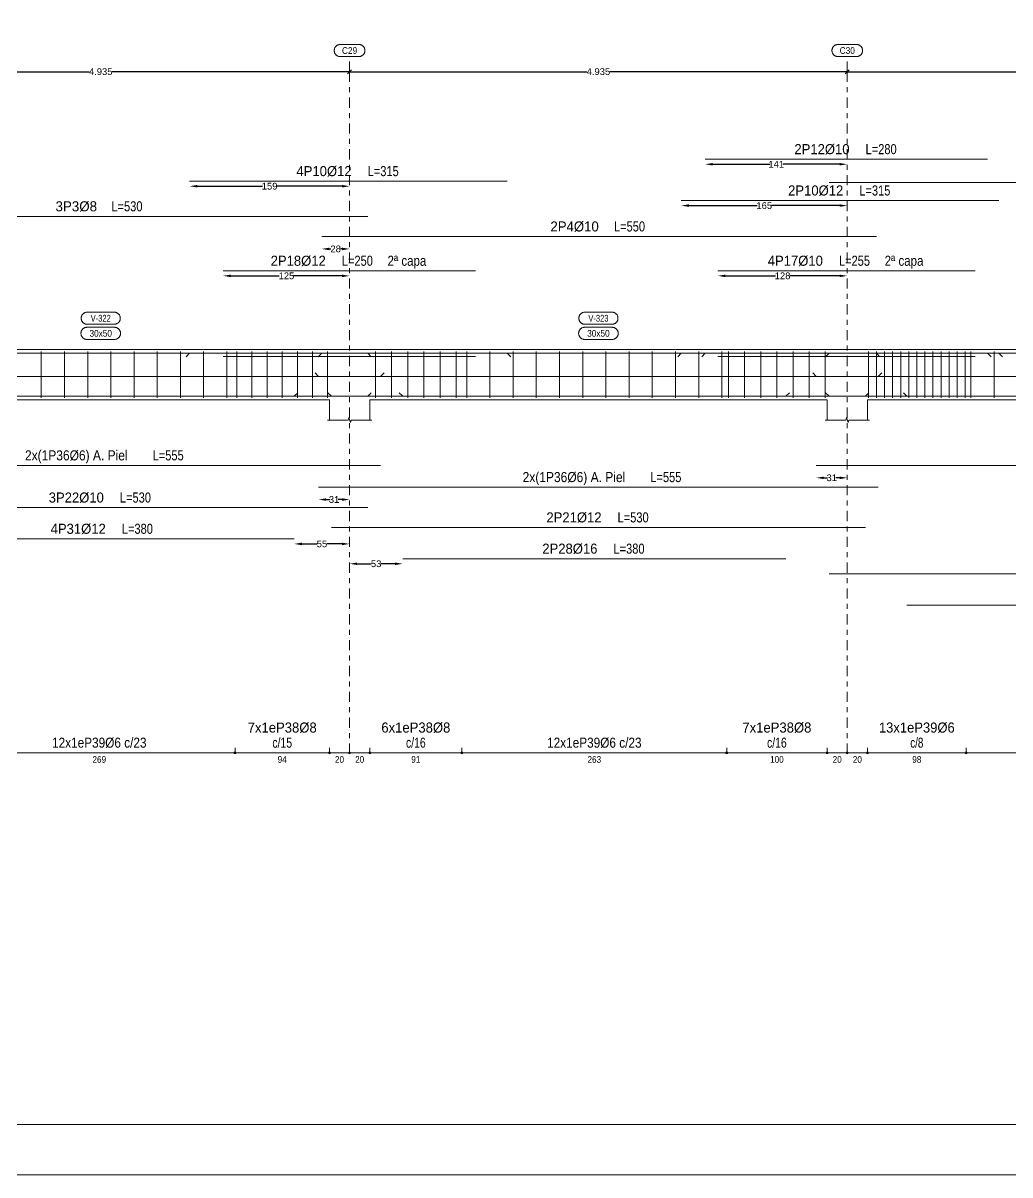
# Model space of a CAD drawing. Header units: millimetres. Extents: x 3 to 479, y -191 to 120.
# Drawn here: x 148 to 167.58, y 21.26 to 44.11 of the extents above; entities that cross this region are included whole.
import ezdxf
from ezdxf.enums import TextEntityAlignment as Align

# ---------------------------------------------------------------- set-up
doc = ezdxf.new("R2010")
doc.units = ezdxf.units.MM
doc.linetypes.add('CYPE_RAYAPUNTO', pattern=[0.4125, 0.2025, -0.105, 0, -0.105])
for name, color, linetype, lineweight in [('ALZ_ARM_LONG_ARM_TEXTOS', 3, 'Continuous', 9), ('ALZ_ARM_LONG_TXT_IND_CAPA_ARM_LONG', 3, 'Continuous', 9), ('ALZ_ARM_LONG_TXT_LONG', 3, 'Continuous', 9), ('ALZ_ARM_TRANS_TXT_EST', 3, 'Continuous', 9), ('ALZ_CONT_NUDOS', 122, 'Continuous', 9), ('ALZ_CONT_VIG_HORMIGON', 2, 'Continuous', 9), ('ALZ_COT_COT_ARM', 3, 'Continuous', 0), ('ALZ_COT_COT_EST', 3, 'Continuous', 0), ('ALZ_COT_COT_LIN_APOYOS', 2, 'CYPE_RAYAPUNTO', 0), ('ALZ_COT_LONGITUD_PROYECTADA', 122, 'Continuous', 0), ('ALZ_COT_TEXTOS_ESTRIBOS', 122, 'Continuous', 0), ('ALZ_REF_COT_LIN_AUX_COTA', 2, 'CYPE_RAYAPUNTO', 9), ('ALZ_REF_REF_NOMBRE', 3, 'Continuous', 9), ('ALZ_REF_REF_REFERENCIA', 3, 'Continuous', 9), ('ALZ_REF_TEXTO_REF_NOMBRE', 3, 'Continuous', 9), ('ALZ_REF_TEXTO_REF_REFERENCIA', 3, 'Continuous', 9), ('ARM_LONGITUDINAL_Ø10', 103, 'Continuous', 9), ('ARM_LONGITUDINAL_Ø12', 171, 'Continuous', 9), ('ARM_LONGITUDINAL_Ø16', 212, 'Continuous', 9), ('ARM_LONGITUDINAL_Ø6', 151, 'Continuous', 9), ('ARM_LONGITUDINAL_Ø8', 32, 'Continuous', 9), ('ARM_TRANSVERSAL_Ø6', 151, 'Continuous', 9), ('ARM_TRANSVERSAL_Ø8', 32, 'Continuous', 9), ('RECUAD_LIMITES', 2, 'Continuous', 0), ('RECUAD_MARCO', 1, 'Continuous', 20)]:
    doc.layers.add(name, color=color, linetype=linetype, lineweight=lineweight)
doc.styles.add('CYPETXT_0.2_romans', font='arial.ttf', dxfattribs={"height": 0.133333})
doc.styles.add('CYPETXT_romans', font='arial.ttf', dxfattribs={"height": 0.2})
doc.dimstyles.new('cype_arrow', dxfattribs={"dimtxt": 0.18, "dimasz": 0.15, "dimexe": 0.05, "dimexo": 0.05, "dimgap": 0, "dimtad": 0, "dimdec": 4, "dimzin": 0, "dimdsep": 46, "dimtxsty": 'CYPETXT_0.2_romans', "dimcen": 0.09, "dimadec": 0, "dimazin": 0, "dimtfac": 1, "dimtdec": 4, "dimtofl": 0, "dimtmove": 2, "dimatfit": 3, "dimfxl": 1, "dimtolj": 1, "dimtzin": 0, "dimarcsym": 0})
doc.dimstyles.new('cype_oblique', dxfattribs={"dimtxt": 0.18, "dimasz": 0.18, "dimexe": 0.05, "dimexo": 0.05, "dimgap": 0, "dimtad": 0, "dimdec": 4, "dimzin": 0, "dimdsep": 46, "dimtxsty": 'CYPETXT_0.2_romans', "dimblk": 'OBLIQUE', "dimtsz": 0.04, "dimcen": 0.09, "dimadec": 0, "dimazin": 0, "dimtfac": 1, "dimtdec": 4, "dimtofl": 0, "dimtmove": 2, "dimatfit": 3, "dimfxl": 1, "dimtolj": 1, "dimtzin": 0, "dimarcsym": 0})

# ---------------------------------------------------------------- blocks, each defined once
blk = doc.blocks.new('*D1135')
at = {"layer": 'ALZ_COT_LONGITUD_PROYECTADA', "color": 0, "lineweight": -2, "transparency": 16777216}
for p, q in [((144.57, 43.101), (144.65, 43.181)), ((144.61, 43.141), (149.317, 43.141)), ((154.48, 43.141), (149.773, 43.141)), ((154.44, 43.101), (154.52, 43.181))]:
    blk.add_line(p, q, dxfattribs=at)
at = {"layer": 'Defpoints', "color": 0, "transparency": 16777216}
for p in [(144.61, 43.141), (144.61, 43.141), (154.48, 43.141)]:
    blk.add_point(p, dxfattribs=at)
at = {"layer": 'ALZ_COT_LONGITUD_PROYECTADA', "color": 0, "transparency": 16777216, "insert": (149.545, 43.141), "char_height": 0.1333, "attachment_point": 5, "style": 'CYPETXT_0.2_romans'}
blk.add_mtext('\\A1;4.935', dxfattribs=at)
blk = doc.blocks.new('_OBLIQUE')
at = {"color": 0, "linetype": 'ByBlock', "lineweight": -2}
blk.add_line((-0.5, -0.5), (0.5, 0.5), dxfattribs=at)
blk = doc.blocks.new('*D1136')
at = {"layer": 'ALZ_COT_LONGITUD_PROYECTADA', "color": 0, "lineweight": -2, "transparency": 16777216}
for p, q in [((154.44, 43.101), (154.52, 43.181)), ((154.48, 43.141), (159.187, 43.141)), ((164.35, 43.141), (159.643, 43.141)), ((164.31, 43.101), (164.39, 43.181))]:
    blk.add_line(p, q, dxfattribs=at)
at = {"layer": 'Defpoints', "color": 0, "transparency": 16777216}
for p in [(154.48, 43.141), (154.48, 43.141), (164.35, 43.141)]:
    blk.add_point(p, dxfattribs=at)
at = {"layer": 'ALZ_COT_LONGITUD_PROYECTADA', "color": 0, "transparency": 16777216, "insert": (159.415, 43.141), "char_height": 0.1333, "attachment_point": 5, "style": 'CYPETXT_0.2_romans'}
blk.add_mtext('\\A1;4.935', dxfattribs=at)
blk = doc.blocks.new('*D1137')
at = {"layer": 'ALZ_COT_LONGITUD_PROYECTADA', "color": 0, "lineweight": -2, "transparency": 16777216}
for p, q in [((164.31, 43.101), (164.39, 43.181)), ((164.35, 43.141), (169.057, 43.141)), ((174.22, 43.141), (169.513, 43.141)), ((174.18, 43.101), (174.26, 43.181))]:
    blk.add_line(p, q, dxfattribs=at)
at = {"layer": 'Defpoints', "color": 0, "transparency": 16777216}
for p in [(164.35, 43.141), (164.35, 43.141), (174.22, 43.141)]:
    blk.add_point(p, dxfattribs=at)
at = {"layer": 'ALZ_COT_LONGITUD_PROYECTADA', "color": 0, "transparency": 16777216, "insert": (169.285, 43.141), "char_height": 0.1333, "attachment_point": 5, "style": 'CYPETXT_0.2_romans'}
blk.add_mtext('\\A1;4.935', dxfattribs=at)
blk = doc.blocks.new('*D1144')
at = {"layer": 'ALZ_COT_COT_ARM', "color": 0, "lineweight": -2, "transparency": 16777216}
for p, q in [((154.015, 34.654), (154.09, 34.654)), ((154.33, 34.654), (154.255, 34.654))]:
    blk.add_line(p, q, dxfattribs=at)
at = {"layer": 'ALZ_COT_COT_ARM', "color": 0, "transparency": 16777216}
for points in [[(154.015, 34.679), (154.015, 34.629), (153.865, 34.654)], [(154.33, 34.679), (154.33, 34.629), (154.48, 34.654)]]:
    blk.add_solid(points, dxfattribs=at)
at = {"layer": 'Defpoints', "color": 0, "transparency": 16777216}
for p in [(153.865, 34.654), (154.48, 34.654), (154.48, 34.654)]:
    blk.add_point(p, dxfattribs=at)
at = {"layer": 'ALZ_COT_COT_ARM', "color": 0, "transparency": 16777216, "insert": (154.173, 34.654), "char_height": 0.1333, "attachment_point": 5, "style": 'CYPETXT_0.2_romans'}
blk.add_mtext('\\A1;31', dxfattribs=at)
blk = doc.blocks.new('*D1145')
at = {"layer": 'ALZ_COT_COT_ARM', "color": 0, "lineweight": -2, "transparency": 16777216}
for p, q in [((163.885, 35.085), (163.96, 35.085)), ((164.2, 35.085), (164.125, 35.085))]:
    blk.add_line(p, q, dxfattribs=at)
at = {"layer": 'ALZ_COT_COT_ARM', "color": 0, "transparency": 16777216}
for points in [[(163.885, 35.11), (163.885, 35.06), (163.735, 35.085)], [(164.2, 35.11), (164.2, 35.06), (164.35, 35.085)]]:
    blk.add_solid(points, dxfattribs=at)
at = {"layer": 'Defpoints', "color": 0, "transparency": 16777216}
for p in [(163.735, 35.085), (164.35, 35.085), (164.35, 35.085)]:
    blk.add_point(p, dxfattribs=at)
at = {"layer": 'ALZ_COT_COT_ARM', "color": 0, "transparency": 16777216, "insert": (164.043, 35.085), "char_height": 0.1333, "attachment_point": 5, "style": 'CYPETXT_0.2_romans'}
blk.add_mtext('\\A1;31', dxfattribs=at)
blk = doc.blocks.new('*D1149')
at = {"layer": 'ALZ_COT_COT_ARM', "color": 0, "lineweight": -2, "transparency": 16777216}
for p, q in [((154.078, 39.625), (154.107, 39.625)), ((154.33, 39.625), (154.301, 39.625))]:
    blk.add_line(p, q, dxfattribs=at)
at = {"layer": 'ALZ_COT_COT_ARM', "color": 0, "transparency": 16777216}
for points in [[(154.078, 39.65), (154.078, 39.6), (153.928, 39.625)], [(154.33, 39.65), (154.33, 39.6), (154.48, 39.625)]]:
    blk.add_solid(points, dxfattribs=at)
at = {"layer": 'Defpoints', "color": 0, "transparency": 16777216}
for p in [(153.928, 39.625), (154.48, 39.625), (154.48, 39.625)]:
    blk.add_point(p, dxfattribs=at)
at = {"layer": 'ALZ_COT_COT_ARM', "color": 0, "transparency": 16777216, "insert": (154.204, 39.625), "char_height": 0.1333, "attachment_point": 5, "style": 'CYPETXT_0.2_romans'}
blk.add_mtext('\\A1;28', dxfattribs=at)
blk = doc.blocks.new('*D1157')
at = {"layer": 'ALZ_COT_COT_ARM', "color": 0, "lineweight": -2, "transparency": 16777216}
for p, q in [((151.459, 40.869), (152.753, 40.869)), ((154.33, 40.869), (153.036, 40.869))]:
    blk.add_line(p, q, dxfattribs=at)
at = {"layer": 'ALZ_COT_COT_ARM', "color": 0, "transparency": 16777216}
for points in [[(151.459, 40.894), (151.459, 40.844), (151.309, 40.869)], [(154.33, 40.894), (154.33, 40.844), (154.48, 40.869)]]:
    blk.add_solid(points, dxfattribs=at)
at = {"layer": 'Defpoints', "color": 0, "transparency": 16777216}
for p in [(151.309, 40.869), (154.48, 40.869), (154.48, 40.869)]:
    blk.add_point(p, dxfattribs=at)
at = {"layer": 'ALZ_COT_COT_ARM', "color": 0, "transparency": 16777216, "insert": (152.894, 40.869), "char_height": 0.1333, "attachment_point": 5, "style": 'CYPETXT_0.2_romans'}
blk.add_mtext('\\A1;159', dxfattribs=at)
blk = doc.blocks.new('*D1158')
at = {"layer": 'ALZ_COT_COT_ARM', "color": 0, "lineweight": -2, "transparency": 16777216}
for p, q in [((161.209, 40.485), (162.563, 40.485)), ((164.2, 40.485), (162.846, 40.485))]:
    blk.add_line(p, q, dxfattribs=at)
at = {"layer": 'ALZ_COT_COT_ARM', "color": 0, "transparency": 16777216}
for points in [[(161.209, 40.51), (161.209, 40.46), (161.059, 40.485)], [(164.2, 40.51), (164.2, 40.46), (164.35, 40.485)]]:
    blk.add_solid(points, dxfattribs=at)
at = {"layer": 'Defpoints', "color": 0, "transparency": 16777216}
for p in [(161.059, 40.485), (164.35, 40.485), (164.35, 40.485)]:
    blk.add_point(p, dxfattribs=at)
at = {"layer": 'ALZ_COT_COT_ARM', "color": 0, "transparency": 16777216, "insert": (162.704, 40.485), "char_height": 0.1333, "attachment_point": 5, "style": 'CYPETXT_0.2_romans'}
blk.add_mtext('\\A1;165', dxfattribs=at)
blk = doc.blocks.new('*D1159')
at = {"layer": 'ALZ_COT_COT_ARM', "color": 0, "lineweight": -2, "transparency": 16777216}
for p, q in [((161.684, 41.305), (162.814, 41.305)), ((164.2, 41.305), (163.07, 41.305))]:
    blk.add_line(p, q, dxfattribs=at)
at = {"layer": 'ALZ_COT_COT_ARM', "color": 0, "transparency": 16777216}
for points in [[(161.684, 41.33), (161.684, 41.28), (161.534, 41.305)], [(164.2, 41.33), (164.2, 41.28), (164.35, 41.305)]]:
    blk.add_solid(points, dxfattribs=at)
at = {"layer": 'Defpoints', "color": 0, "transparency": 16777216}
for p in [(161.534, 41.305), (164.35, 41.305), (164.35, 41.305)]:
    blk.add_point(p, dxfattribs=at)
at = {"layer": 'ALZ_COT_COT_ARM', "color": 0, "transparency": 16777216, "insert": (162.942, 41.305), "char_height": 0.1333, "attachment_point": 5, "style": 'CYPETXT_0.2_romans'}
blk.add_mtext('\\A1;141', dxfattribs=at)
blk = doc.blocks.new('*D1166')
at = {"layer": 'ALZ_COT_COT_ARM', "color": 0, "lineweight": -2, "transparency": 16777216}
for p, q in [((152.125, 39.091), (153.086, 39.091)), ((154.33, 39.091), (153.369, 39.091))]:
    blk.add_line(p, q, dxfattribs=at)
at = {"layer": 'ALZ_COT_COT_ARM', "color": 0, "transparency": 16777216}
for points in [[(152.125, 39.116), (152.125, 39.066), (151.975, 39.091)], [(154.33, 39.116), (154.33, 39.066), (154.48, 39.091)]]:
    blk.add_solid(points, dxfattribs=at)
at = {"layer": 'Defpoints', "color": 0, "transparency": 16777216}
for p in [(151.975, 39.091), (154.48, 39.091), (154.48, 39.091)]:
    blk.add_point(p, dxfattribs=at)
at = {"layer": 'ALZ_COT_COT_ARM', "color": 0, "transparency": 16777216, "insert": (153.228, 39.091), "char_height": 0.1333, "attachment_point": 5, "style": 'CYPETXT_0.2_romans'}
blk.add_mtext('\\A1;125', dxfattribs=at)
blk = doc.blocks.new('*D1167')
at = {"layer": 'ALZ_COT_COT_ARM', "color": 0, "lineweight": -2, "transparency": 16777216}
for p, q in [((161.934, 39.091), (162.926, 39.091)), ((164.2, 39.091), (163.208, 39.091))]:
    blk.add_line(p, q, dxfattribs=at)
at = {"layer": 'ALZ_COT_COT_ARM', "color": 0, "transparency": 16777216}
for points in [[(161.934, 39.116), (161.934, 39.066), (161.784, 39.091)], [(164.2, 39.116), (164.2, 39.066), (164.35, 39.091)]]:
    blk.add_solid(points, dxfattribs=at)
at = {"layer": 'Defpoints', "color": 0, "transparency": 16777216}
for p in [(161.784, 39.091), (164.35, 39.091), (164.35, 39.091)]:
    blk.add_point(p, dxfattribs=at)
at = {"layer": 'ALZ_COT_COT_ARM', "color": 0, "transparency": 16777216, "insert": (163.067, 39.091), "char_height": 0.1333, "attachment_point": 5, "style": 'CYPETXT_0.2_romans'}
blk.add_mtext('\\A1;128', dxfattribs=at)
blk = doc.blocks.new('*D1174')
at = {"layer": 'ALZ_COT_COT_ARM', "color": 0, "lineweight": -2, "transparency": 16777216}
for p, q in [((153.534, 33.774), (153.836, 33.774)), ((154.33, 33.774), (154.028, 33.774))]:
    blk.add_line(p, q, dxfattribs=at)
at = {"layer": 'ALZ_COT_COT_ARM', "color": 0, "transparency": 16777216}
for points in [[(153.534, 33.799), (153.534, 33.749), (153.384, 33.774)], [(154.33, 33.799), (154.33, 33.749), (154.48, 33.774)]]:
    blk.add_solid(points, dxfattribs=at)
at = {"layer": 'Defpoints', "color": 0, "transparency": 16777216}
for p in [(153.384, 33.774), (154.48, 33.774), (154.48, 33.774)]:
    blk.add_point(p, dxfattribs=at)
at = {"layer": 'ALZ_COT_COT_ARM', "color": 0, "transparency": 16777216, "insert": (153.932, 33.774), "char_height": 0.1333, "attachment_point": 5, "style": 'CYPETXT_0.2_romans'}
blk.add_mtext('\\A1;55', dxfattribs=at)
blk = doc.blocks.new('*D1175')
at = {"layer": 'ALZ_COT_COT_ARM', "color": 0, "lineweight": -2, "transparency": 16777216}
for p, q in [((154.63, 33.38), (154.911, 33.38)), ((155.384, 33.38), (155.102, 33.38))]:
    blk.add_line(p, q, dxfattribs=at)
at = {"layer": 'ALZ_COT_COT_ARM', "color": 0, "transparency": 16777216}
for points in [[(154.63, 33.405), (154.63, 33.355), (154.48, 33.38)], [(155.384, 33.405), (155.384, 33.355), (155.534, 33.38)]]:
    blk.add_solid(points, dxfattribs=at)
at = {"layer": 'Defpoints', "color": 0, "transparency": 16777216}
for p in [(154.48, 33.38), (155.534, 33.38), (155.534, 33.38)]:
    blk.add_point(p, dxfattribs=at)
at = {"layer": 'ALZ_COT_COT_ARM', "color": 0, "transparency": 16777216, "insert": (155.007, 33.38), "char_height": 0.1333, "attachment_point": 5, "style": 'CYPETXT_0.2_romans'}
blk.add_mtext('\\A1;53', dxfattribs=at)

msp = doc.modelspace()

# ---------------------------------------------------------------- linework, layer by layer
at = {"layer": 'ALZ_CONT_NUDOS'}
for p, q in [((154.08014, 36.63081), (154.08014, 36.23081)), ((154.88014, 36.63081), (154.88014, 36.23081)), ((163.95014, 36.63081), (163.95014, 36.23081)), ((164.75014, 36.63081), (164.75014, 36.23081))]:
    msp.add_line(p, q, dxfattribs=at)
for points in [[(154.08014, 37.63081), (154.88014, 37.63081)], [(163.95014, 37.63081), (164.75014, 37.63081)], [(154.04014, 36.23081), (154.45014, 36.23081), (154.46514, 36.28081), (154.49514, 36.18081), (154.51014, 36.23081), (154.92014, 36.23081)], [(163.91014, 36.23081), (164.32014, 36.23081), (164.33514, 36.28081), (164.36514, 36.18081), (164.38014, 36.23081), (164.79014, 36.23081)]]:
    msp.add_lwpolyline(points, dxfattribs=at)
at = {"layer": 'ALZ_CONT_VIG_HORMIGON'}
for p, q in [((145.01014, 37.63081), (154.08014, 37.63081)), ((154.88014, 37.63081), (163.95014, 37.63081)), ((164.75014, 37.63081), (173.82014, 37.63081)), ((145.01014, 36.63081), (154.08014, 36.63081)), ((154.88014, 36.63081), (163.95014, 36.63081)), ((164.75014, 36.63081), (173.82014, 36.63081))]:
    msp.add_line(p, q, dxfattribs=at)
at = {"layer": 'ALZ_COT_COT_EST'}
for p, q in [((152.20865, 29.63167), (152.20865, 29.73167)), ((154.08014, 29.63167), (154.08014, 29.73167)), ((154.48014, 29.63167), (154.48014, 29.73167)), ((154.88014, 29.63167), (154.88014, 29.73167)), ((156.70865, 29.63167), (156.70865, 29.73167)), ((161.95865, 29.63167), (161.95865, 29.73167)), ((163.95014, 29.63167), (163.95014, 29.73167)), ((164.35014, 29.63167), (164.35014, 29.73167)), ((164.75014, 29.63167), (164.75014, 29.73167)), ((166.70865, 29.63167), (166.70865, 29.73167))]:
    msp.add_line(p, q, dxfattribs=at)
for points in [[(146.82414, 29.63167), (152.20865, 29.63167), (152.20865, 29.73167)], [(152.20865, 29.63167), (154.08014, 29.63167), (154.08014, 29.73167)], [(154.08014, 29.63167), (154.48014, 29.63167), (154.48014, 29.73167)], [(154.48014, 29.63167), (154.88014, 29.63167), (154.88014, 29.73167)], [(154.88014, 29.63167), (156.70865, 29.63167), (156.70865, 29.73167)], [(156.70865, 29.63167), (161.95865, 29.63167), (161.95865, 29.73167)], [(161.95865, 29.63167), (163.95014, 29.63167), (163.95014, 29.73167)], [(163.95014, 29.63167), (164.35014, 29.63167), (164.35014, 29.73167)], [(164.35014, 29.63167), (164.75014, 29.63167), (164.75014, 29.73167)], [(164.75014, 29.63167), (166.70865, 29.63167), (166.70865, 29.73167)], [(166.70865, 29.63167), (171.95865, 29.63167), (171.95865, 29.73167)]]:
    msp.add_lwpolyline(points, dxfattribs=at)
for centre in [(152.20865, 29.63167), (152.20865, 29.63167), (154.08014, 29.63167), (154.08014, 29.63167), (154.48014, 29.63167), (154.48014, 29.63167), (154.88014, 29.63167), (154.88014, 29.63167), (156.70865, 29.63167), (156.70865, 29.63167), (161.95865, 29.63167), (161.95865, 29.63167), (163.95014, 29.63167), (163.95014, 29.63167), (164.35014, 29.63167), (164.35014, 29.63167), (164.75014, 29.63167), (164.75014, 29.63167), (166.70865, 29.63167), (166.70865, 29.63167)]:
    msp.add_circle(centre, 0.02, dxfattribs=at)
at = {"layer": 'ALZ_COT_COT_LIN_APOYOS'}
for p, q in [((154.48014, 43.1409), (154.48014, 29.63167)), ((164.35014, 43.1409), (164.35014, 29.63167))]:
    msp.add_line(p, q, dxfattribs=at)
at = {"layer": 'ALZ_REF_COT_LIN_AUX_COTA'}
for p, q in [((154.48014, 43.1409), (154.48014, 43.4409)), ((164.35014, 43.1409), (164.35014, 43.4409))]:
    msp.add_line(p, q, dxfattribs=at)
at = {"layer": 'ALZ_REF_REF_NOMBRE'}
for points in [[(149.81314, 38.37081), (149.82115, 38.37054), (149.82913, 38.36974), (149.83704, 38.3684), (149.84484, 38.36654), (149.8525, 38.36417), (149.85998, 38.36129), (149.86726, 38.35791), (149.87429, 38.35406), (149.88105, 38.34974), (149.88751, 38.34498), (149.89363, 38.33981), (149.8994, 38.33423), (149.90478, 38.32828), (149.90975, 38.32199), (149.91429, 38.31538), (149.91837, 38.30848), (149.92199, 38.30132), (149.92512, 38.29394), (149.92775, 38.28636), (149.92987, 38.27863), (149.93147, 38.27077), (149.93254, 38.26282), (149.93307, 38.25482), (149.93307, 38.2468), (149.93254, 38.2388), (149.93147, 38.23085), (149.92987, 38.22299), (149.92775, 38.21525), (149.92512, 38.20768), (149.92199, 38.2003), (149.91837, 38.19314), (149.91429, 38.18624), (149.90975, 38.17963), (149.90478, 38.17333), (149.8994, 38.16738), (149.89363, 38.16181), (149.88751, 38.15663), (149.88105, 38.15188), (149.87429, 38.14756), (149.86726, 38.14371), (149.85998, 38.14033), (149.8525, 38.13745), (149.84484, 38.13507), (149.83704, 38.13321), (149.82913, 38.13188), (149.82115, 38.13108), (149.81314, 38.13081), (149.27714, 38.13081), (149.26912, 38.13108), (149.26114, 38.13188), (149.25324, 38.13321), (149.24543, 38.13507), (149.23777, 38.13745), (149.23029, 38.14033), (149.22302, 38.14371), (149.21598, 38.14756), (149.20922, 38.15188), (149.20277, 38.15663), (149.19664, 38.16181), (149.19088, 38.16738), (149.1855, 38.17333), (149.18053, 38.17963), (149.17599, 38.18624), (149.1719, 38.19314), (149.16829, 38.2003), (149.16516, 38.20768), (149.16253, 38.21525), (149.16041, 38.22299), (149.15881, 38.23085), (149.15774, 38.2388), (149.1572, 38.2468), (149.1572, 38.25482), (149.15774, 38.26282), (149.15881, 38.27077), (149.16041, 38.27863), (149.16253, 38.28636), (149.16516, 38.29394), (149.16829, 38.30132), (149.1719, 38.30848), (149.17599, 38.31538), (149.18053, 38.32199), (149.1855, 38.32828), (149.19088, 38.33423), (149.19664, 38.33981), (149.20277, 38.34498), (149.20922, 38.34974), (149.21598, 38.35406), (149.22302, 38.35791), (149.23029, 38.36129), (149.23777, 38.36417), (149.24543, 38.36654), (149.25324, 38.3684), (149.26114, 38.36974), (149.26912, 38.37054), (149.27714, 38.37081), (149.81314, 38.37081)], [(159.68314, 38.37081), (159.69115, 38.37054), (159.69913, 38.36974), (159.70704, 38.3684), (159.71484, 38.36654), (159.7225, 38.36417), (159.72998, 38.36129), (159.73726, 38.35791), (159.74429, 38.35406), (159.75105, 38.34974), (159.75751, 38.34498), (159.76363, 38.33981), (159.7694, 38.33423), (159.77478, 38.32828), (159.77975, 38.32199), (159.78429, 38.31538), (159.78837, 38.30848), (159.79199, 38.30132), (159.79512, 38.29394), (159.79775, 38.28636), (159.79987, 38.27863), (159.80147, 38.27077), (159.80254, 38.26282), (159.80307, 38.25482), (159.80307, 38.2468), (159.80254, 38.2388), (159.80147, 38.23085), (159.79987, 38.22299), (159.79775, 38.21525), (159.79512, 38.20768), (159.79199, 38.2003), (159.78837, 38.19314), (159.78429, 38.18624), (159.77975, 38.17963), (159.77478, 38.17333), (159.7694, 38.16738), (159.76363, 38.16181), (159.75751, 38.15663), (159.75105, 38.15188), (159.74429, 38.14756), (159.73726, 38.14371), (159.72998, 38.14033), (159.7225, 38.13745), (159.71484, 38.13507), (159.70704, 38.13321), (159.69913, 38.13188), (159.69115, 38.13108), (159.68314, 38.13081), (159.14714, 38.13081), (159.13912, 38.13108), (159.13114, 38.13188), (159.12324, 38.13321), (159.11543, 38.13507), (159.10777, 38.13745), (159.10029, 38.14033), (159.09302, 38.14371), (159.08598, 38.14756), (159.07922, 38.15188), (159.07277, 38.15663), (159.06664, 38.16181), (159.06088, 38.16738), (159.0555, 38.17333), (159.05053, 38.17963), (159.04599, 38.18624), (159.0419, 38.19314), (159.03829, 38.2003), (159.03516, 38.20768), (159.03253, 38.21525), (159.03041, 38.22299), (159.02881, 38.23085), (159.02774, 38.2388), (159.0272, 38.2468), (159.0272, 38.25482), (159.02774, 38.26282), (159.02881, 38.27077), (159.03041, 38.27863), (159.03253, 38.28636), (159.03516, 38.29394), (159.03829, 38.30132), (159.0419, 38.30848), (159.04599, 38.31538), (159.05053, 38.32199), (159.0555, 38.32828), (159.06088, 38.33423), (159.06664, 38.33981), (159.07277, 38.34498), (159.07922, 38.34974), (159.08598, 38.35406), (159.09302, 38.35791), (159.10029, 38.36129), (159.10777, 38.36417), (159.11543, 38.36654), (159.12324, 38.3684), (159.13114, 38.36974), (159.13912, 38.37054), (159.14714, 38.37081), (159.68314, 38.37081)], [(149.81814, 38.07081), (149.82615, 38.07054), (149.83413, 38.06974), (149.84204, 38.0684), (149.84984, 38.06654), (149.8575, 38.06417), (149.86498, 38.06129), (149.87226, 38.05791), (149.87929, 38.05406), (149.88605, 38.04974), (149.89251, 38.04498), (149.89863, 38.03981), (149.9044, 38.03423), (149.90978, 38.02828), (149.91475, 38.02199), (149.91929, 38.01538), (149.92337, 38.00848), (149.92699, 38.00132), (149.93012, 37.99394), (149.93275, 37.98636), (149.93487, 37.97863), (149.93647, 37.97077), (149.93754, 37.96282), (149.93807, 37.95482), (149.93807, 37.9468), (149.93754, 37.9388), (149.93647, 37.93085), (149.93487, 37.92299), (149.93275, 37.91525), (149.93012, 37.90768), (149.92699, 37.9003), (149.92337, 37.89314), (149.91929, 37.88624), (149.91475, 37.87963), (149.90978, 37.87333), (149.9044, 37.86738), (149.89863, 37.86181), (149.89251, 37.85663), (149.88605, 37.85188), (149.87929, 37.84756), (149.87226, 37.84371), (149.86498, 37.84033), (149.8575, 37.83745), (149.84984, 37.83507), (149.84204, 37.83321), (149.83413, 37.83188), (149.82615, 37.83108), (149.81814, 37.83081), (149.27214, 37.83081), (149.26412, 37.83108), (149.25614, 37.83188), (149.24824, 37.83321), (149.24043, 37.83507), (149.23277, 37.83745), (149.22529, 37.84033), (149.21802, 37.84371), (149.21098, 37.84756), (149.20422, 37.85188), (149.19777, 37.85663), (149.19164, 37.86181), (149.18588, 37.86738), (149.1805, 37.87333), (149.17553, 37.87963), (149.17099, 37.88624), (149.1669, 37.89314), (149.16329, 37.9003), (149.16016, 37.90768), (149.15753, 37.91525), (149.15541, 37.92299), (149.15381, 37.93085), (149.15274, 37.9388), (149.1522, 37.9468), (149.1522, 37.95482), (149.15274, 37.96282), (149.15381, 37.97077), (149.15541, 37.97863), (149.15753, 37.98636), (149.16016, 37.99394), (149.16329, 38.00132), (149.1669, 38.00848), (149.17099, 38.01538), (149.17553, 38.02199), (149.1805, 38.02828), (149.18588, 38.03423), (149.19164, 38.03981), (149.19777, 38.04498), (149.20422, 38.04974), (149.21098, 38.05406), (149.21802, 38.05791), (149.22529, 38.06129), (149.23277, 38.06417), (149.24043, 38.06654), (149.24824, 38.0684), (149.25614, 38.06974), (149.26412, 38.07054), (149.27214, 38.07081), (149.81814, 38.07081)], [(159.68814, 38.07081), (159.69615, 38.07054), (159.70413, 38.06974), (159.71204, 38.0684), (159.71984, 38.06654), (159.7275, 38.06417), (159.73498, 38.06129), (159.74226, 38.05791), (159.74929, 38.05406), (159.75605, 38.04974), (159.76251, 38.04498), (159.76863, 38.03981), (159.7744, 38.03423), (159.77978, 38.02828), (159.78475, 38.02199), (159.78929, 38.01538), (159.79337, 38.00848), (159.79699, 38.00132), (159.80012, 37.99394), (159.80275, 37.98636), (159.80487, 37.97863), (159.80647, 37.97077), (159.80754, 37.96282), (159.80807, 37.95482), (159.80807, 37.9468), (159.80754, 37.9388), (159.80647, 37.93085), (159.80487, 37.92299), (159.80275, 37.91525), (159.80012, 37.90768), (159.79699, 37.9003), (159.79337, 37.89314), (159.78929, 37.88624), (159.78475, 37.87963), (159.77978, 37.87333), (159.7744, 37.86738), (159.76863, 37.86181), (159.76251, 37.85663), (159.75605, 37.85188), (159.74929, 37.84756), (159.74226, 37.84371), (159.73498, 37.84033), (159.7275, 37.83745), (159.71984, 37.83507), (159.71204, 37.83321), (159.70413, 37.83188), (159.69615, 37.83108), (159.68814, 37.83081), (159.14214, 37.83081), (159.13412, 37.83108), (159.12614, 37.83188), (159.11824, 37.83321), (159.11043, 37.83507), (159.10277, 37.83745), (159.09529, 37.84033), (159.08802, 37.84371), (159.08098, 37.84756), (159.07422, 37.85188), (159.06777, 37.85663), (159.06164, 37.86181), (159.05588, 37.86738), (159.0505, 37.87333), (159.04553, 37.87963), (159.04099, 37.88624), (159.0369, 37.89314), (159.03329, 37.9003), (159.03016, 37.90768), (159.02753, 37.91525), (159.02541, 37.92299), (159.02381, 37.93085), (159.02274, 37.9388), (159.0222, 37.9468), (159.0222, 37.95482), (159.02274, 37.96282), (159.02381, 37.97077), (159.02541, 37.97863), (159.02753, 37.98636), (159.03016, 37.99394), (159.03329, 38.00132), (159.0369, 38.00848), (159.04099, 38.01538), (159.04553, 38.02199), (159.0505, 38.02828), (159.05588, 38.03423), (159.06164, 38.03981), (159.06777, 38.04498), (159.07422, 38.04974), (159.08098, 38.05406), (159.08802, 38.05791), (159.09529, 38.06129), (159.10277, 38.06417), (159.11043, 38.06654), (159.11824, 38.0684), (159.12614, 38.06974), (159.13412, 38.07054), (159.14214, 38.07081), (159.68814, 38.07081)]]:
    msp.add_lwpolyline(points, close=True, dxfattribs=at)
at = {"layer": 'ALZ_REF_REF_REFERENCIA'}
for points in [[(154.66414, 43.6809), (154.67215, 43.68064), (154.68013, 43.67983), (154.68804, 43.6785), (154.69584, 43.67664), (154.7035, 43.67426), (154.71098, 43.67138), (154.71826, 43.66801), (154.72529, 43.66415), (154.73205, 43.65984), (154.73851, 43.65508), (154.74463, 43.6499), (154.7504, 43.64433), (154.75578, 43.63838), (154.76075, 43.63208), (154.76529, 43.62547), (154.76937, 43.61857), (154.77299, 43.61142), (154.77612, 43.60403), (154.77875, 43.59646), (154.78087, 43.58872), (154.78247, 43.58086), (154.78354, 43.57291), (154.78407, 43.56491), (154.78407, 43.55689), (154.78354, 43.54889), (154.78247, 43.54094), (154.78087, 43.53308), (154.77875, 43.52535), (154.77612, 43.51777), (154.77299, 43.51039), (154.76937, 43.50323), (154.76529, 43.49633), (154.76075, 43.48972), (154.75578, 43.48343), (154.7504, 43.47748), (154.74463, 43.47191), (154.73851, 43.46673), (154.73205, 43.46197), (154.72529, 43.45766), (154.71826, 43.4538), (154.71098, 43.45043), (154.7035, 43.44754), (154.69584, 43.44517), (154.68804, 43.44331), (154.68013, 43.44197), (154.67215, 43.44117), (154.66414, 43.4409), (154.29614, 43.4409), (154.28812, 43.44117), (154.28014, 43.44197), (154.27224, 43.44331), (154.26443, 43.44517), (154.25677, 43.44754), (154.24929, 43.45043), (154.24202, 43.4538), (154.23498, 43.45766), (154.22822, 43.46197), (154.22177, 43.46673), (154.21564, 43.47191), (154.20988, 43.47748), (154.2045, 43.48343), (154.19953, 43.48972), (154.19499, 43.49633), (154.1909, 43.50323), (154.18729, 43.51039), (154.18416, 43.51777), (154.18153, 43.52535), (154.17941, 43.53308), (154.17781, 43.54094), (154.17674, 43.54889), (154.1762, 43.55689), (154.1762, 43.56491), (154.17674, 43.57291), (154.17781, 43.58086), (154.17941, 43.58872), (154.18153, 43.59646), (154.18416, 43.60403), (154.18729, 43.61142), (154.1909, 43.61857), (154.19499, 43.62547), (154.19953, 43.63208), (154.2045, 43.63838), (154.20988, 43.64433), (154.21564, 43.6499), (154.22177, 43.65508), (154.22822, 43.65984), (154.23498, 43.66415), (154.24202, 43.66801), (154.24929, 43.67138), (154.25677, 43.67426), (154.26443, 43.67664), (154.27224, 43.6785), (154.28014, 43.67983), (154.28812, 43.68064), (154.29614, 43.6809), (154.66414, 43.6809)], [(164.53414, 43.6809), (164.54215, 43.68064), (164.55013, 43.67983), (164.55804, 43.6785), (164.56584, 43.67664), (164.5735, 43.67426), (164.58098, 43.67138), (164.58826, 43.66801), (164.59529, 43.66415), (164.60205, 43.65984), (164.60851, 43.65508), (164.61463, 43.6499), (164.6204, 43.64433), (164.62578, 43.63838), (164.63075, 43.63208), (164.63529, 43.62547), (164.63937, 43.61857), (164.64299, 43.61142), (164.64612, 43.60403), (164.64875, 43.59646), (164.65087, 43.58872), (164.65247, 43.58086), (164.65354, 43.57291), (164.65407, 43.56491), (164.65407, 43.55689), (164.65354, 43.54889), (164.65247, 43.54094), (164.65087, 43.53308), (164.64875, 43.52535), (164.64612, 43.51777), (164.64299, 43.51039), (164.63937, 43.50323), (164.63529, 43.49633), (164.63075, 43.48972), (164.62578, 43.48343), (164.6204, 43.47748), (164.61463, 43.47191), (164.60851, 43.46673), (164.60205, 43.46197), (164.59529, 43.45766), (164.58826, 43.4538), (164.58098, 43.45043), (164.5735, 43.44754), (164.56584, 43.44517), (164.55804, 43.44331), (164.55013, 43.44197), (164.54215, 43.44117), (164.53414, 43.4409), (164.16614, 43.4409), (164.15812, 43.44117), (164.15014, 43.44197), (164.14224, 43.44331), (164.13443, 43.44517), (164.12677, 43.44754), (164.11929, 43.45043), (164.11202, 43.4538), (164.10498, 43.45766), (164.09822, 43.46197), (164.09177, 43.46673), (164.08564, 43.47191), (164.07988, 43.47748), (164.0745, 43.48343), (164.06953, 43.48972), (164.06499, 43.49633), (164.0609, 43.50323), (164.05729, 43.51039), (164.05416, 43.51777), (164.05153, 43.52535), (164.04941, 43.53308), (164.04781, 43.54094), (164.04674, 43.54889), (164.0462, 43.55689), (164.0462, 43.56491), (164.04674, 43.57291), (164.04781, 43.58086), (164.04941, 43.58872), (164.05153, 43.59646), (164.05416, 43.60403), (164.05729, 43.61142), (164.0609, 43.61857), (164.06499, 43.62547), (164.06953, 43.63208), (164.0745, 43.63838), (164.07988, 43.64433), (164.08564, 43.6499), (164.09177, 43.65508), (164.09822, 43.65984), (164.10498, 43.66415), (164.11202, 43.66801), (164.11929, 43.67138), (164.12677, 43.67426), (164.13443, 43.67664), (164.14224, 43.6785), (164.15014, 43.67983), (164.15812, 43.68064), (164.16614, 43.6809), (164.53414, 43.6809)]]:
    msp.add_lwpolyline(points, close=True, dxfattribs=at)
at = {"layer": 'ARM_LONGITUDINAL_Ø10'}
for p, q in [((153.9277, 37.55881), (153.85699, 37.4881)), ((161.53365, 37.55881), (161.46294, 37.4881)), ((164.9277, 37.55881), (164.99841, 37.4881)), ((167.13365, 37.55881), (167.20436, 37.4881)), ((154.84014, 36.70281), (154.91085, 36.77352))]:
    msp.add_line(p, q, dxfattribs=at)
for points in [[(161.53365, 41.4048), (167.13365, 41.4048)], [(153.9277, 39.8714), (164.9277, 39.8714)], [(161.78365, 39.19081), (166.88365, 39.19081)], [(153.9277, 37.55881), (164.9277, 37.55881)], [(161.53365, 37.55881), (167.13365, 37.55881)], [(161.78365, 37.48947), (166.88365, 37.48947)], [(144.25014, 36.70281), (154.84014, 36.70281)], [(144.25014, 34.49422), (154.84014, 34.49422)]]:
    msp.add_lwpolyline(points, dxfattribs=at)
at = {"layer": 'ARM_LONGITUDINAL_Ø12'}
for p, q in [((151.30865, 37.55881), (151.23794, 37.4881)), ((157.60865, 37.55881), (157.67936, 37.4881)), ((161.05865, 37.55881), (160.98794, 37.4881)), ((167.35865, 37.55881), (167.42936, 37.4881)), ((153.38365, 36.70281), (153.45436, 36.77352)), ((154.12014, 36.70281), (154.04943, 36.77352)), ((163.99014, 36.70281), (163.91943, 36.77352)), ((164.71014, 36.70281), (164.78085, 36.77352))]:
    msp.add_line(p, q, dxfattribs=at)
for points in [[(151.30865, 40.9686), (157.60865, 40.9686)], [(161.05865, 40.5848), (167.35865, 40.5848)], [(151.9749, 39.19081), (156.9749, 39.19081)], [(151.30865, 37.55881), (157.60865, 37.55881)], [(151.9749, 37.48947), (156.9749, 37.48947)], [(161.05865, 37.55881), (167.35865, 37.55881)], [(145.78365, 36.70281), (153.38365, 36.70281)], [(154.12014, 36.70281), (164.71014, 36.70281)], [(163.99014, 36.70281), (174.58014, 36.70281)], [(154.12014, 34.10021), (164.71014, 34.10021)], [(145.78365, 33.87422), (153.38365, 33.87422)], [(163.99014, 33.18182), (174.58014, 33.18182)]]:
    msp.add_lwpolyline(points, dxfattribs=at)
at = {"layer": 'ARM_LONGITUDINAL_Ø16'}
for p, q in [((155.53365, 36.70281), (155.46294, 36.77352)), ((163.13365, 36.70281), (163.20436, 36.77352)), ((165.53365, 36.70281), (165.46294, 36.77352))]:
    msp.add_line(p, q, dxfattribs=at)
for points in [[(155.53365, 36.70281), (163.13365, 36.70281)], [(165.53365, 36.70281), (173.13365, 36.70281)], [(155.53365, 33.48021), (163.13365, 33.48021)], [(165.53365, 32.56182), (173.13365, 32.56182)]]:
    msp.add_lwpolyline(points, dxfattribs=at)
at = {"layer": 'ARM_LONGITUDINAL_Ø6'}
for p, q in [((153.86514, 37.09614), (153.79443, 37.16685)), ((155.09514, 37.09614), (155.16585, 37.16685)), ((163.73514, 37.09614), (163.66443, 37.16685)), ((164.96514, 37.09614), (165.03585, 37.16685))]:
    msp.add_line(p, q, dxfattribs=at)
for points in [[(143.99514, 37.09614), (155.09514, 37.09614)], [(153.86514, 37.09614), (164.96514, 37.09614)], [(163.73514, 37.09614), (174.83514, 37.09614)], [(143.99514, 35.3308), (155.09514, 35.3308)], [(163.73514, 35.3308), (174.83514, 35.3308)], [(153.86514, 34.89964), (164.96514, 34.89964)]]:
    msp.add_lwpolyline(points, dxfattribs=at)
at = {"layer": 'ARM_LONGITUDINAL_Ø8'}
for p, q in [((154.84014, 37.55881), (154.91085, 37.4881)), ((163.99014, 37.55881), (163.91943, 37.4881))]:
    msp.add_line(p, q, dxfattribs=at)
for points in [[(163.99014, 40.9418), (174.58014, 40.9418)], [(144.25014, 40.27047), (154.84014, 40.27047)], [(144.25014, 37.55881), (154.84014, 37.55881)], [(163.99014, 37.55881), (174.58014, 37.55881)]]:
    msp.add_lwpolyline(points, dxfattribs=at)
at = {"layer": 'ARM_TRANSVERSAL_Ø6'}
for p, q in [((148.36639, 37.59081), (148.36639, 36.67081)), ((148.82639, 37.59081), (148.82639, 36.67081)), ((149.28639, 37.59081), (149.28639, 36.67081)), ((149.74639, 37.59081), (149.74639, 36.67081)), ((150.20639, 37.59081), (150.20639, 36.67081)), ((150.66639, 37.59081), (150.66639, 36.67081)), ((151.12639, 37.59081), (151.12639, 36.67081)), ((151.58639, 37.59081), (151.58639, 36.67081)), ((152.04639, 37.59081), (152.04639, 36.67081)), ((156.80365, 37.59081), (156.80365, 36.67081)), ((157.26365, 37.59081), (157.26365, 36.67081)), ((157.72365, 37.59081), (157.72365, 36.67081)), ((158.18365, 37.59081), (158.18365, 36.67081)), ((158.64365, 37.59081), (158.64365, 36.67081)), ((159.10365, 37.59081), (159.10365, 36.67081)), ((159.56365, 37.59081), (159.56365, 36.67081)), ((160.02365, 37.59081), (160.02365, 36.67081)), ((160.48365, 37.59081), (160.48365, 36.67081)), ((160.94365, 37.59081), (160.94365, 36.67081)), ((161.40365, 37.59081), (161.40365, 36.67081)), ((161.86365, 37.59081), (161.86365, 36.67081)), ((164.76939, 37.59081), (164.76939, 36.67081)), ((164.92939, 37.59081), (164.92939, 36.67081)), ((165.08939, 37.59081), (165.08939, 36.67081)), ((165.24939, 37.59081), (165.24939, 36.67081)), ((165.40939, 37.59081), (165.40939, 36.67081)), ((165.56939, 37.59081), (165.56939, 36.67081)), ((165.72939, 37.59081), (165.72939, 36.67081)), ((165.88939, 37.59081), (165.88939, 36.67081)), ((166.04939, 37.59081), (166.04939, 36.67081)), ((166.20939, 37.59081), (166.20939, 36.67081)), ((166.36939, 37.59081), (166.36939, 36.67081)), ((166.52939, 37.59081), (166.52939, 36.67081)), ((166.68939, 37.59081), (166.68939, 36.67081)), ((166.80365, 37.59081), (166.80365, 36.67081)), ((167.26365, 37.59081), (167.26365, 36.67081))]:
    msp.add_line(p, q, dxfattribs=at)
at = {"layer": 'ARM_TRANSVERSAL_Ø8'}
for p, q in [((152.24439, 37.59081), (152.24439, 36.67081)), ((152.54439, 37.59081), (152.54439, 36.67081)), ((152.84439, 37.59081), (152.84439, 36.67081)), ((153.14439, 37.59081), (153.14439, 36.67081)), ((153.44439, 37.59081), (153.44439, 36.67081)), ((153.74439, 37.59081), (153.74439, 36.67081)), ((154.04439, 37.59081), (154.04439, 36.67081)), ((154.99439, 37.59081), (154.99439, 36.67081)), ((155.31439, 37.59081), (155.31439, 36.67081)), ((155.63439, 37.59081), (155.63439, 36.67081)), ((155.95439, 37.59081), (155.95439, 36.67081)), ((156.27439, 37.59081), (156.27439, 36.67081)), ((156.59439, 37.59081), (156.59439, 36.67081)), ((161.99439, 37.59081), (161.99439, 36.67081)), ((162.31439, 37.59081), (162.31439, 36.67081)), ((162.63439, 37.59081), (162.63439, 36.67081)), ((162.95439, 37.59081), (162.95439, 36.67081)), ((163.27439, 37.59081), (163.27439, 36.67081)), ((163.59439, 37.59081), (163.59439, 36.67081)), ((163.91439, 37.59081), (163.91439, 36.67081))]:
    msp.add_line(p, q, dxfattribs=at)
at = {"layer": 'RECUAD_LIMITES'}
msp.add_lwpolyline([(100.33093, 21.25684), (233.53093, 21.25684), (233.53093, 63.75684), (100.33093, 63.75684), (100.33093, 21.25684)], close=True, dxfattribs=at)
at = {"layer": 'RECUAD_MARCO'}
msp.add_lwpolyline([(102.83093, 22.25684), (232.53093, 22.25684), (232.53093, 62.75684), (102.83093, 62.75684), (102.83093, 22.25684)], close=True, dxfattribs=at)

# ---------------------------------------------------------------- texts
at = {"layer": 'ALZ_ARM_LONG_ARM_TEXTOS', "style": 'CYPETXT_romans'}
for s, width, p in [('2P12%%c10', 0.92633, (163.84865, 41.5048)), ('4P10%%c12', 0.92633, (153.97365, 41.0686)), ('2P10%%c12', 0.92633, (163.72365, 40.6848)), ('3P3%%c8', 0.947337, (149.06014, 40.37047)), ('2P4%%c10', 0.935124, (158.9427, 39.9714)), ('2P18%%c12', 0.92633, (153.4614, 39.29081)), ('4P17%%c10', 0.92633, (163.32015, 39.29081)), ('2x(1P36%%c6) A. Piel', 0.851134, (149.06014, 35.4308)), ('2x(1P36%%c6) A. Piel', 0.851134, (158.93014, 34.99964)), ('3P22%%c10', 0.92633, (149.06014, 34.59422)), ('2P21%%c12', 0.92633, (158.93014, 34.20021)), ('4P31%%c12', 0.92633, (149.09865, 33.97422)), ('2P28%%c16', 0.92633, (158.84865, 33.58021))]:
    msp.add_text(s, height=0.2, dxfattribs=dict(at, width=width)).set_placement(p, align=Align.CENTER)
at = {"layer": 'ALZ_ARM_LONG_TXT_IND_CAPA_ARM_LONG', "style": 'CYPETXT_romans', "width": 0.816999}
for p in [(155.6174, 39.29081), (165.47615, 39.29081)]:
    msp.add_text('2ª capa', height=0.2, dxfattribs=at).set_placement(p, align=Align.CENTER)
at = {"layer": 'ALZ_ARM_LONG_TXT_LONG', "style": 'CYPETXT_romans', "width": 0.785606}
for s, p in [(' L=280', (164.99115, 41.5048)), (' L=315', (155.11615, 41.0686)), (' L=315', (164.86615, 40.6848)), (' L=530', (150.03464, 40.37047)), (' L=550', (160.0012, 39.9714)), (' L=250', (154.6039, 39.29081)), (' L=255', (164.46265, 39.29081)), (' L=555', (150.85214, 35.4308)), (' L=555', (160.72214, 34.99964)), (' L=530', (150.20264, 34.59422)), (' L=530', (160.07264, 34.20021)), (' L=380', (150.24115, 33.97422)), (' L=380', (159.99115, 33.58021))]:
    msp.add_text(s, height=0.2, dxfattribs=at).set_placement(p, align=Align.CENTER)
at = {"layer": 'ALZ_ARM_TRANS_TXT_EST', "style": 'CYPETXT_romans'}
for s, width, p in [('7x1eP38%%c8', 0.92733, (153.14439, 30.03167)), ('6x1eP38%%c8', 0.92733, (155.79439, 30.03167)), ('7x1eP38%%c8', 0.92733, (162.95439, 30.03167)), ('13x1eP39%%c6', 0.92177, (165.72939, 30.03167)), ('12x1eP39%%c6 c/23', 0.837616, (149.51639, 29.73167)), ('c/15', 0.739875, (153.14439, 29.73167)), ('c/16', 0.739875, (155.79439, 29.73167)), ('12x1eP39%%c6 c/23', 0.837616, (159.33365, 29.73167)), ('c/16', 0.739875, (162.95439, 29.73167)), ('c/8', 0.695742, (165.72939, 29.73167))]:
    msp.add_text(s, height=0.2, dxfattribs=dict(at, width=width)).set_placement(p, align=Align.CENTER)
at = {"layer": 'ALZ_COT_TEXTOS_ESTRIBOS', "style": 'CYPETXT_romans', "width": 0.872274}
for s, p in [('269', (149.51639, 29.56501)), ('94', (153.14439, 29.56501)), ('20', (154.28014, 29.56501)), ('20', (154.68014, 29.56501)), ('91', (155.79439, 29.56501)), ('263', (159.33365, 29.56501)), ('100', (162.95439, 29.56501)), ('20', (164.15014, 29.56501)), ('20', (164.55014, 29.56501)), ('98', (165.72939, 29.56501))]:
    msp.add_text(s, height=0.133333, dxfattribs=at).set_placement(p, align=Align.TOP_CENTER)
at = {"layer": 'ALZ_REF_TEXTO_REF_NOMBRE', "style": 'CYPETXT_romans'}
for s, width, p in [('V-322', 0.803518, (149.54514, 38.25081)), ('V-323', 0.803518, (159.41514, 38.25081)), ('30x50', 0.876123, (149.54514, 37.95081)), ('30x50', 0.876123, (159.41514, 37.95081))]:
    msp.add_text(s, height=0.133333, dxfattribs=dict(at, width=width)).set_placement(p, align=Align.MIDDLE_CENTER)
at = {"layer": 'ALZ_REF_TEXTO_REF_REFERENCIA', "style": 'CYPETXT_romans', "width": 0.8832}
for s, p in [('C29', (154.48014, 43.5609)), ('C30', (164.35014, 43.5609))]:
    msp.add_text(s, height=0.133333, dxfattribs=at).set_placement(p, align=Align.MIDDLE_CENTER)

# ---------------------------------------------------------------- dimensions: what is measured, and where the dimension line sits
at = {"layer": 'ALZ_COT_COT_ARM'}
for p1, p2, text, picture, middle in [((161.53365, 41.3048), (164.35014, 41.3048), '141', '*D1159', (162.94189, 41.3048)), ((151.30865, 40.8686), (154.48014, 40.8686), '159', '*D1157', (152.89439, 40.8686)), ((161.05865, 40.4848), (164.35014, 40.4848), '165', '*D1158', (162.70439, 40.4848)), ((153.9277, 39.6254), (154.48014, 39.6254), '28', '*D1149', (154.20392, 39.6254)), ((151.9749, 39.09081), (154.48014, 39.09081), '125', '*D1166', (153.22752, 39.09081)), ((161.78365, 39.09081), (164.35014, 39.09081), '128', '*D1167', (163.06689, 39.09081)), ((163.73514, 35.0848), (164.35014, 35.0848), '31', '*D1145', (164.04264, 35.0848)), ((153.86514, 34.65364), (154.48014, 34.65364), '31', '*D1144', (154.17264, 34.65364)), ((153.38365, 33.77422), (154.48014, 33.77422), '55', '*D1174', (153.93189, 33.77422)), ((154.48014, 33.38021), (155.53365, 33.38021), '53', '*D1175', (155.00689, 33.38021))]:
    dim = msp.add_aligned_dim(p1=p1, p2=p2, distance=0, text=text, dimstyle='cype_arrow', override={"dimexe": 0, "dimexo": 0}, dxfattribs=at)
    dim.commit()
    dim.dimension.update_dxf_attribs({"geometry": picture, "text_midpoint": middle})
at = {"layer": 'ALZ_COT_LONGITUD_PROYECTADA'}
for p1, p2, picture, middle in [((154.48014, 43.1409), (144.61014, 43.1409), '*D1135', (149.54514, 43.1409)), ((164.35014, 43.1409), (154.48014, 43.1409), '*D1136', (159.41514, 43.1409)), ((174.22014, 43.1409), (164.35014, 43.1409), '*D1137', (169.28514, 43.1409))]:
    dim = msp.add_aligned_dim(p1=p1, p2=p2, distance=0, text='4.935', dimstyle='cype_oblique', override={"dimexe": 0, "dimexo": 0}, dxfattribs=at)
    dim.commit()
    dim.dimension.update_dxf_attribs({"geometry": picture, "text_midpoint": middle})

doc.saveas('drawing.dxf')
